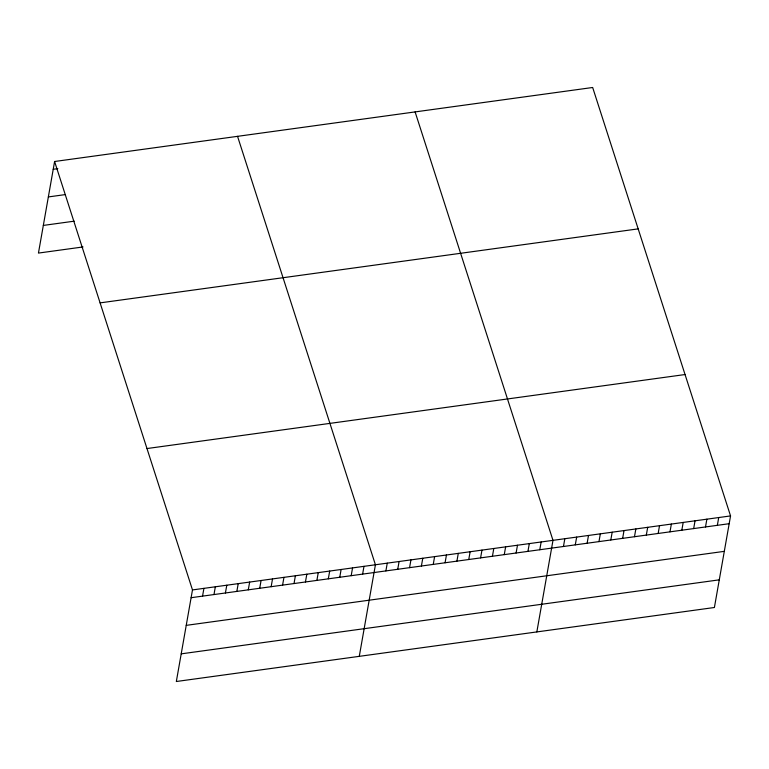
<?xml version="1.0" encoding="UTF-8"?>
<svg xmlns="http://www.w3.org/2000/svg" width="769" height="769" viewBox="0 0 769 769"><rect width="100%" height="100%" fill="white"/><g stroke="black" fill="none" stroke-linecap="round" stroke-linejoin="round"><path stroke-width="1.15" d="M54.599 161.5L192.481 589.929L176.332 681.507L714.401 607.5L730.55 515.922L592.668 87.493L54.599 161.5L38.45 253.078L83.042 246.945M202.545 596.138L203.92 588.362M213.974 594.562L215.349 586.785M225.413 592.986L226.788 585.219M236.842 591.419L238.217 583.642M248.281 589.842L249.656 582.066M259.711 588.275L261.085 580.499M271.149 586.699L272.524 578.922M282.579 585.122L283.953 577.356M294.018 583.556L295.392 575.779M305.447 581.979L306.821 574.203M316.886 580.412L318.251 572.636M328.315 578.836L329.69 571.059M339.754 577.259L341.119 569.493M351.183 575.693L352.558 567.916M362.622 574.116L363.987 566.34M359.277 656.341L375.426 564.773L237.544 136.334M385.894 570.915L387.259 563.139M397.727 569.291L399.101 561.514M409.569 567.657L410.934 559.89M421.402 566.032L422.777 558.256M433.245 564.408L434.61 556.631M445.078 562.773L446.453 554.997M456.921 561.149L458.286 553.372M468.754 559.524L470.128 551.748M480.596 557.89L481.961 550.114M492.429 556.266L493.804 548.489M504.262 554.632L505.637 546.865M516.105 553.007L517.479 545.231M527.938 551.383L529.312 543.606M539.78 549.748L541.145 541.972M536.839 631.926L552.988 540.347L415.106 111.918M563.456 546.49L564.821 538.723M575.289 544.865L576.663 537.089M587.131 543.241L588.496 535.464M598.964 541.607L600.339 533.84M610.807 539.982L612.172 532.206M622.64 538.358L624.015 530.581M634.483 536.724L635.848 528.947M646.316 535.099L647.69 527.323M658.158 533.465L659.523 525.698M669.991 531.84L671.366 524.064M681.824 530.216L683.199 522.439M693.667 528.582L695.041 520.805M705.5 526.957L706.874 519.181M717.342 525.333L718.717 517.556M53.224 169.276L57.8 168.642M48.351 196.931L65.5 194.567M43.324 225.423L74.199 221.174M100.095 302.88L638.164 228.874M146.975 448.548L685.044 374.541M192.481 589.929L730.55 515.922M191.106 597.705L729.175 523.699M186.233 625.36L724.302 551.354M181.215 653.852L719.275 579.845"/></g></svg>
